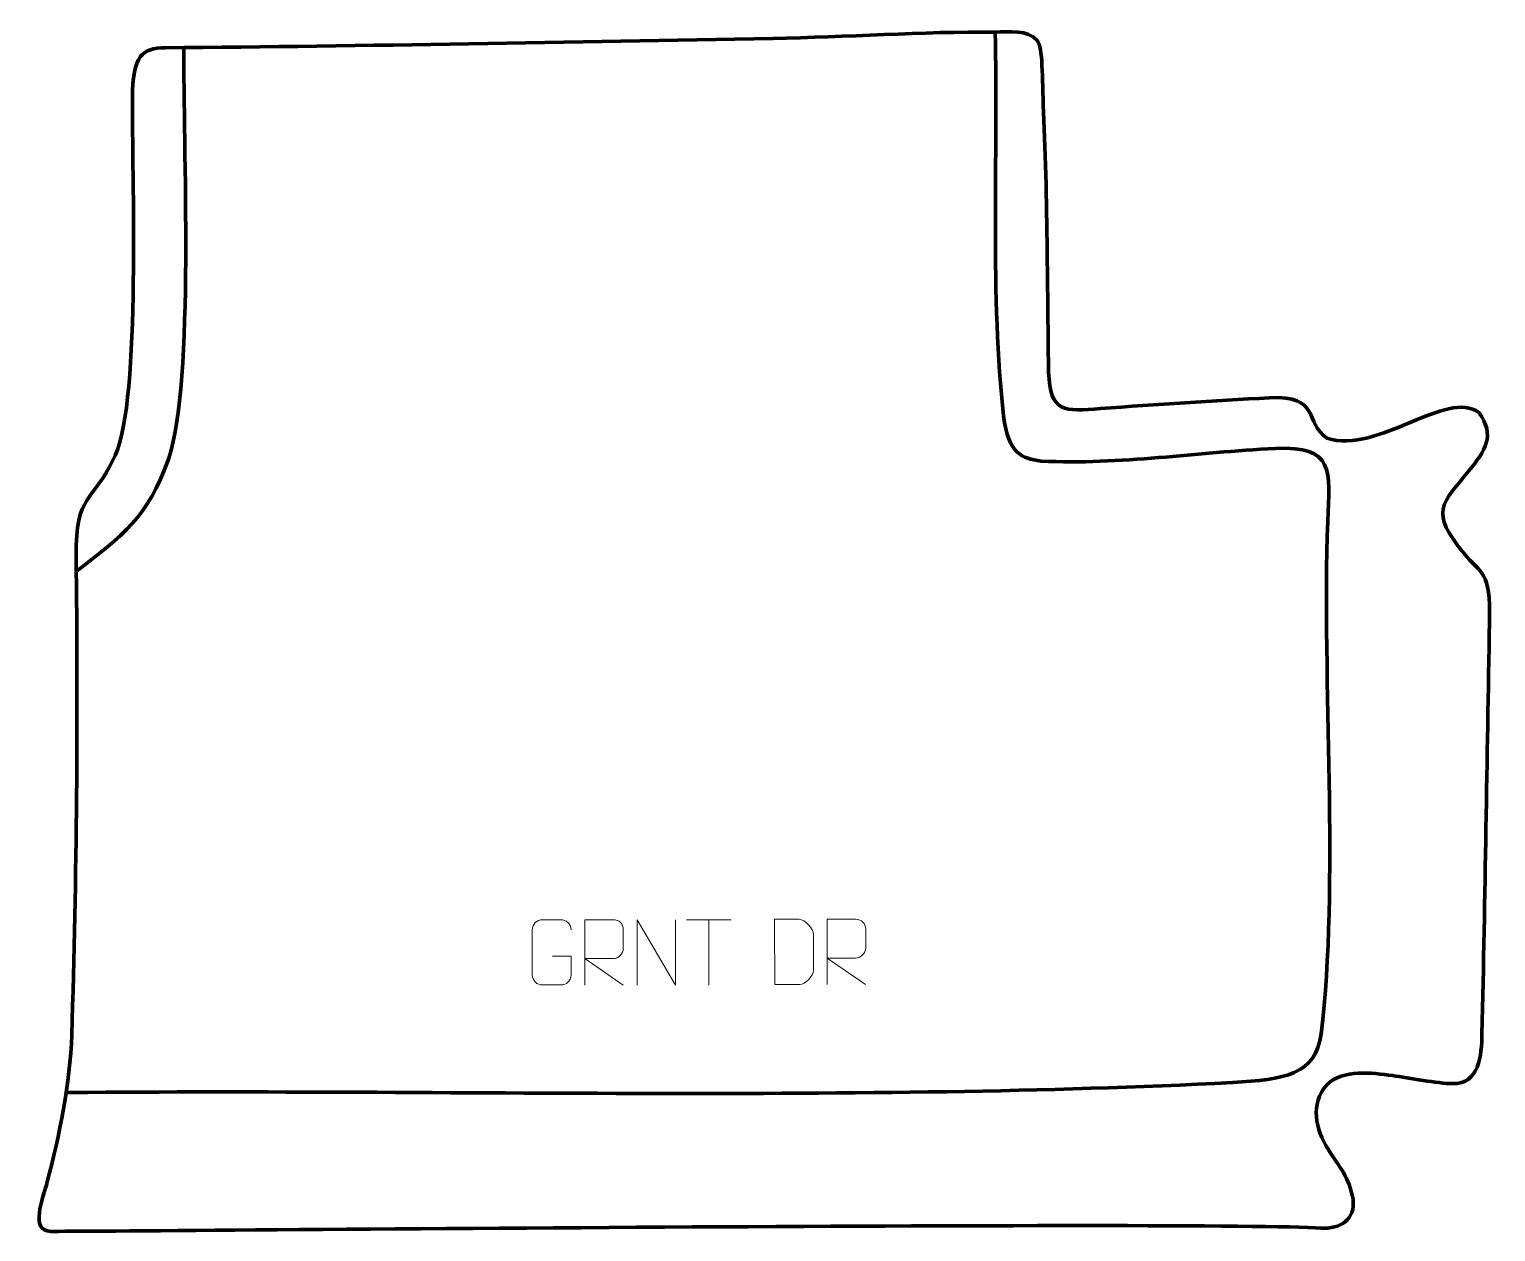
# Model space of a CAD drawing. Header units: millimetres. Extents: x -444 to 115, y 136 to 595.
import ezdxf

# ---------------------------------------------------------------- set-up
doc = ezdxf.new("R2010")
doc.units = ezdxf.units.MM
doc.header["$MEASUREMENT"] = 0
doc.layers.add('layer 2', color=7, linetype='Continuous')
doc.layers.add('layer 3', color=7, linetype='Continuous')

msp = doc.modelspace()

# ---------------------------------------------------------------- linework, layer by layer
at = {"layer": 'layer 2', "color": 140, "lineweight": 158}
for points, knots in [([(-75.6504, 594.212), (-74.6001, 548.394), (-77.5943, 490.9945), (-72.4302, 447.5537), (-72.4302, 447.5537), (-70.6969, 432.9731), (-65.4081, 431.2746), (-58.2083, 430.2894), (-58.2083, 430.2894), (-27.4871, 428.8374), (0.9794, 433.6937), (31.298, 435.1196), (31.298, 435.1196), (54.0529, 436.1898), (52.0376, 426.7284), (51.3073, 407.2666), (51.3073, 407.2666), (49.0297, 346.5675), (55.8144, 268.0461), (48.7721, 211.5542), (48.7721, 211.5542), (46.8286, 195.9641), (34.6951, 193.9094), (14.956, 192.8964), (14.956, 192.8964), (-127.8043, 185.5701), (-284.443, 190.371), (-428.845, 189.0495), (-428.845, 189.0495), (-428.845, 189.0495), (-430.3452, 189.0358), (-430.3452, 189.0358)], [0, 0, 0, 0, 0.11111111, 0.11111111, 0.11111111, 0.11111111, 0.22222222, 0.22222222, 0.22222222, 0.22222222, 0.33333333, 0.33333333, 0.33333333, 0.33333333, 0.44444444, 0.44444444, 0.44444444, 0.44444444, 0.55555556, 0.55555556, 0.55555556, 0.55555556, 0.66666667, 0.66666667, 0.66666667, 0.66666667, 0.77777778, 0.77777778, 0.77777778, 0.77777778, 1, 1, 1, 1]), ([(-426.4927, 388.1098), (-408.535, 402.1559), (-399.2796, 408.506), (-391.348, 431.0895), (-391.348, 431.0895), (-381.2086, 459.9598), (-385.7898, 552.5904), (-385.4011, 588.2508)], [0, 0, 0, 0, 0.33333333, 0.33333333, 0.33333333, 0.33333333, 1, 1, 1, 1])]:
    msp.add_open_spline(points, degree=3, knots=knots, dxfattribs=at)
at = {"layer": 'layer 3', "color": 242, "lineweight": 158}
msp.add_open_spline([(-55.2544, 464.2865), (-54.8063, 448.733), (-49.1916, 449.2679), (-35.4237, 450.3387), (-35.4237, 450.3387), (-14.0015, 451.9346), (7.6342, 453.3409), (29.0853, 454.4647), (29.0853, 454.4647), (48.4899, 455.4813), (42.4729, 444.9956), (50.9195, 438.994), (50.9195, 438.994), (70.8521, 432.8855), (96.6533, 457.9949), (109.0301, 448.7961), (109.0301, 448.7961), (115.4201, 439.9952), (111.3848, 434.2087), (105.2201, 426.588), (105.2201, 426.588), (94.5904, 413.4478), (90.1887, 411.2471), (103.2226, 395.1057), (103.2226, 395.1057), (109.9674, 386.7534), (113.4532, 389.0684), (113.0721, 368.7522), (113.0721, 368.7522), (112.09, 316.3319), (111.3898, 263.8297), (110.1854, 211.4247), (110.1854, 211.4247), (109.9961, 203.1932), (109.3677, 192.3263), (98.8672, 192.4624), (98.8672, 192.4624), (93.2026, 192.5357), (82.3246, 194.7041), (76.0493, 195.5488), (76.0493, 195.5488), (68.1306, 196.6148), (57.2603, 198.1048), (50.9639, 192.0549), (50.9639, 192.0549), (44.4499, 184.6758), (46.6961, 174.9401), (51.43, 167.4431), (51.43, 167.4431), (55.7479, 160.6053), (59.5073, 156.7029), (60.9507, 148.3332), (60.9507, 148.3332), (61.9583, 140.6271), (56.0451, 136.7798), (48.6896, 137.2715), (48.6896, 137.2715), (7.4068, 140.0304), (-416.7757, 135.9093), (-436.2021, 136.0427), (-436.2021, 136.0427), (-444.4204, 136.0992), (-439.2488, 148.5552), (-437.5705, 154.9571), (-437.5705, 154.9571), (-432.8844, 172.8343), (-428.8276, 192.6219), (-428.2306, 211.0856), (-428.2306, 211.0856), (-426.3015, 270.7445), (-425.7905, 334.2947), (-426.5647, 393.9909), (-426.5647, 393.9909), (-426.7651, 418.3208), (-420.3843, 413.5749), (-411.6566, 432.4203), (-411.6566, 432.4203), (-401.7402, 453.8324), (-405.2629, 541.7007), (-405.066, 568.7703), (-405.066, 568.7703), (-404.9447, 585.4506), (-401.3469, 588.1087), (-392.5457, 588.1859), (-392.5457, 588.1859), (-315.4412, 588.8625), (-237.7913, 590.3024), (-160.6031, 591.7439), (-160.6031, 591.7439), (-132.4185, 592.2702), (-103.5781, 594.3571), (-75.6504, 594.212), (-75.6504, 594.212), (-70.5012, 594.19), (-63.1709, 595.2435), (-59.6656, 590.9397), (-59.6656, 590.9397), (-57.309, 588.0464), (-57.8612, 577.5363), (-57.1852, 563.6246), (-57.1852, 563.6246), (-55.5739, 530.4677), (-55.6523, 478.0996), (-55.2544, 464.2865)], degree=3, knots=[0, 0, 0, 0, 0.03703704, 0.03703704, 0.03703704, 0.03703704, 0.07407407, 0.07407407, 0.07407407, 0.07407407, 0.11111111, 0.11111111, 0.11111111, 0.11111111, 0.14814815, 0.14814815, 0.14814815, 0.14814815, 0.18518519, 0.18518519, 0.18518519, 0.18518519, 0.22222222, 0.22222222, 0.22222222, 0.22222222, 0.25925926, 0.25925926, 0.25925926, 0.25925926, 0.2962963, 0.2962963, 0.2962963, 0.2962963, 0.33333333, 0.33333333, 0.33333333, 0.33333333, 0.37037037, 0.37037037, 0.37037037, 0.37037037, 0.40740741, 0.40740741, 0.40740741, 0.40740741, 0.44444444, 0.44444444, 0.44444444, 0.44444444, 0.48148148, 0.48148148, 0.48148148, 0.48148148, 0.51851852, 0.51851852, 0.51851852, 0.51851852, 0.55555556, 0.55555556, 0.55555556, 0.55555556, 0.59259259, 0.59259259, 0.59259259, 0.59259259, 0.62962963, 0.62962963, 0.62962963, 0.62962963, 0.66666667, 0.66666667, 0.66666667, 0.66666667, 0.7037037, 0.7037037, 0.7037037, 0.7037037, 0.74074074, 0.74074074, 0.74074074, 0.74074074, 0.77777778, 0.77777778, 0.77777778, 0.77777778, 0.81481481, 0.81481481, 0.81481481, 0.81481481, 0.85185185, 0.85185185, 0.85185185, 0.85185185, 0.88888889, 0.88888889, 0.88888889, 0.88888889, 0.92592593, 0.92592593, 0.92592593, 0.92592593, 1, 1, 1, 1], dxfattribs=at)
at = {"layer": 'layer 3', "color": 250, "lineweight": 9}
for points, knots in [([(-244.7273, 241.1352), (-244.7273, 241.1352), (-237.5592, 241.1352), (-237.5592, 241.1352), (-237.5592, 241.1352), (-237.5592, 241.1352), (-237.5592, 233.9671), (-237.5592, 233.9671), (-237.5592, 233.9671), (-237.6989, 231.6437), (-239.3761, 230.1641), (-241.5239, 230.1533), (-241.5239, 230.1533), (-243.8557, 230.1537), (-246.1877, 230.1537), (-248.5192, 230.1533), (-248.5192, 230.1533), (-250.4441, 230.0479), (-252.4163, 231.9324), (-252.4051, 233.9497), (-252.4051, 233.9497), (-252.4047, 239.7198), (-252.4047, 245.4895), (-252.4051, 251.2588), (-252.4051, 251.2588), (-252.4009, 253.3969), (-250.6541, 255.1161), (-248.5018, 255.1027), (-248.5018, 255.1027), (-246.1761, 255.1027), (-243.85, 255.1027), (-241.5239, 255.1027), (-241.5239, 255.1027), (-239.5772, 255.1381), (-237.5858, 253.6466), (-237.5592, 251.2089)], [0, 0, 0, 0, 0.1, 0.1, 0.1, 0.1, 0.2, 0.2, 0.2, 0.2, 0.3, 0.3, 0.3, 0.3, 0.4, 0.4, 0.4, 0.4, 0.5, 0.5, 0.5, 0.5, 0.6, 0.6, 0.6, 0.6, 0.7, 0.7, 0.7, 0.7, 0.8, 0.8, 0.8, 0.8, 1, 1, 1, 1]), ([(-232.3142, 230.1495), (-232.3142, 230.1495), (-232.3142, 255.103), (-232.3142, 255.103), (-232.3142, 255.103), (-228.7194, 255.103), (-225.1239, 255.103), (-221.5287, 255.103), (-221.5287, 255.103), (-219.2034, 255.0653), (-217.6461, 253.5753), (-217.6502, 251.2089), (-217.6502, 251.2089), (-217.6506, 249.1734), (-217.6506, 246.114), (-217.6502, 244.078), (-217.6502, 244.078), (-217.6567, 242.2025), (-219.469, 240.2607), (-221.4785, 240.2416), (-221.4785, 240.2416), (-221.4785, 240.2416), (-232.3142, 240.2416), (-232.3142, 240.2416), (-232.3142, 240.2416), (-232.3142, 240.2416), (-217.6595, 230.1495), (-217.6595, 230.1495)], [0, 0, 0, 0, 0.125, 0.125, 0.125, 0.125, 0.25, 0.25, 0.25, 0.25, 0.375, 0.375, 0.375, 0.375, 0.5, 0.5, 0.5, 0.5, 0.625, 0.625, 0.625, 0.625, 0.75, 0.75, 0.75, 0.75, 1, 1, 1, 1]), ([(-212.3095, 230.1495), (-212.3095, 230.1495), (-212.3095, 255.103), (-212.3095, 255.103), (-212.3095, 255.103), (-212.3095, 255.103), (-197.6547, 230.1495), (-197.6547, 230.1495), (-197.6547, 230.1495), (-197.6547, 230.1495), (-197.6547, 255.103), (-197.6547, 255.103)], [0, 0, 0, 0, 0.25, 0.25, 0.25, 0.25, 0.5, 0.5, 0.5, 0.5, 1, 1, 1, 1]), ([(-159.8277, 230.3421), (-157.4959, 230.3425), (-152.5457, 230.3185), (-150.2142, 230.3182), (-150.2142, 230.3182), (-148.2892, 230.2128), (-144.9706, 233.7544), (-144.9818, 235.7717), (-144.9818, 235.7717), (-144.9822, 241.5418), (-144.9822, 243.7115), (-144.9818, 249.4808), (-144.9818, 249.4808), (-144.9861, 251.6189), (-148.3606, 255.279), (-150.513, 255.2655), (-150.513, 255.2655), (-152.8387, 255.2655), (-157.563, 255.2655), (-159.8891, 255.2655), (-159.8891, 255.2655), (-159.8887, 249.5186), (-159.8274, 236.0894), (-159.8277, 230.3421)], [0, 0, 0, 0, 0.14285714, 0.14285714, 0.14285714, 0.14285714, 0.28571429, 0.28571429, 0.28571429, 0.28571429, 0.42857143, 0.42857143, 0.42857143, 0.42857143, 0.57142857, 0.57142857, 0.57142857, 0.57142857, 0.71428571, 0.71428571, 0.71428571, 0.71428571, 1, 1, 1, 1]), ([(-139.7674, 230.314), (-139.7674, 230.314), (-139.7674, 255.2675), (-139.7674, 255.2675), (-139.7674, 255.2675), (-136.1726, 255.2675), (-132.5771, 255.2675), (-128.9819, 255.2675), (-128.9819, 255.2675), (-126.6566, 255.2298), (-125.0993, 253.7398), (-125.1034, 251.3734), (-125.1034, 251.3734), (-125.1038, 249.3379), (-125.1038, 246.2785), (-125.1034, 244.2425), (-125.1034, 244.2425), (-125.1099, 242.367), (-126.9222, 240.4252), (-128.9317, 240.4061), (-128.9317, 240.4061), (-128.9317, 240.4061), (-139.7674, 240.4061), (-139.7674, 240.4061), (-139.7674, 240.4061), (-139.7674, 240.4061), (-125.1127, 230.314), (-125.1127, 230.314)], [0, 0, 0, 0, 0.125, 0.125, 0.125, 0.125, 0.25, 0.25, 0.25, 0.25, 0.375, 0.375, 0.375, 0.375, 0.5, 0.5, 0.5, 0.5, 0.625, 0.625, 0.625, 0.625, 0.75, 0.75, 0.75, 0.75, 1, 1, 1, 1])]:
    msp.add_open_spline(points, degree=3, knots=knots, dxfattribs=at)
for points in [[(-193.4757, 255.0795), (-193.4757, 255.0795), (-176.4885, 255.0795), (-176.4885, 255.0795)], [(-184.9819, 230.1495), (-184.9819, 230.1495), (-184.9819, 255.103), (-184.9819, 255.103)]]:
    msp.add_open_spline(points, degree=3, dxfattribs=at)

doc.saveas('drawing.dxf')
